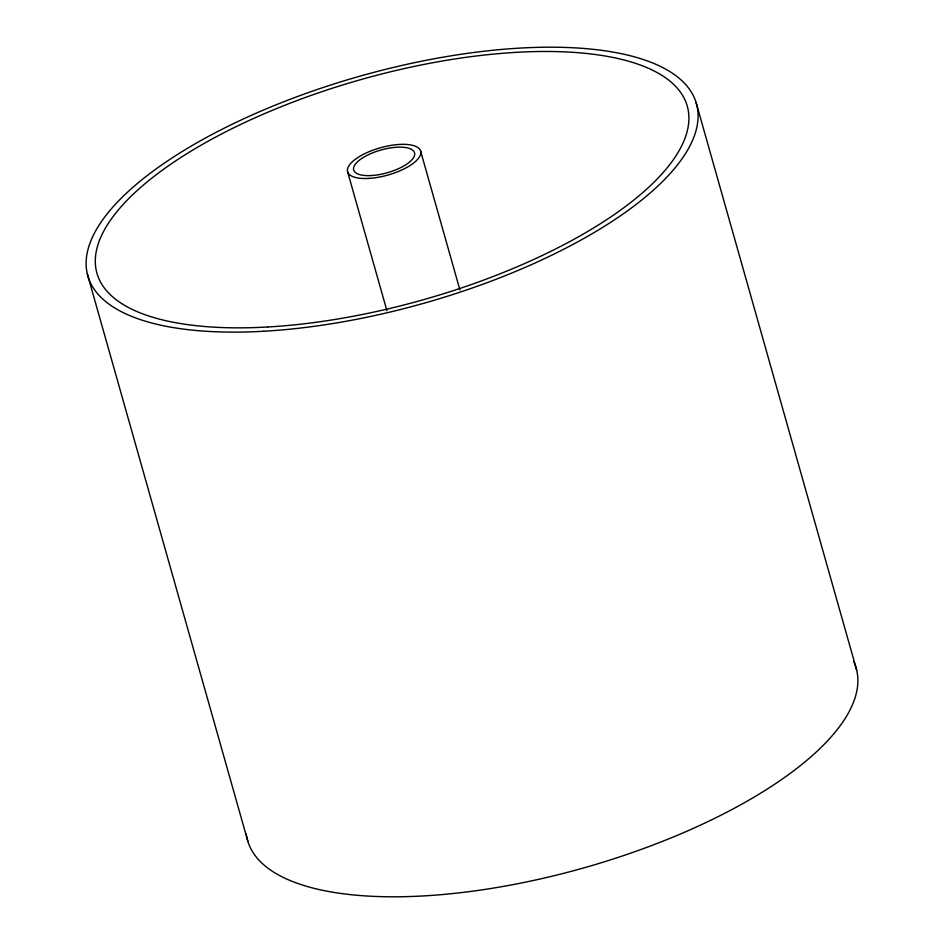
<?xml version="1.0" encoding="UTF-8"?>
<svg xmlns="http://www.w3.org/2000/svg" width="944" height="944" viewBox="0 0 944 944"><rect width="100%" height="100%" fill="white"/><g stroke="black" fill="none" stroke-linecap="round" stroke-linejoin="round"><path stroke-width="1.42" d="M696.047 102.365L856.621 669.886M420.576 150.922L459.929 289.973M347.557 171.596L386.91 310.659M87.379 274.114L247.953 841.635M853.671 661.484A316.24 117.953 -15.8 0 1 584.678 867.642A316.24 117.953 -15.8 0 1 246.266 833.906M263.718 331.25A316.24 117.953 -15.8 0 0 696.837 105.221A316.24 117.953 -15.8 0 0 215.763 132.514A316.24 117.953 -15.8 0 0 263.718 331.25M368.797 178.416A37.949 14.16 -15.8 0 0 420.682 151.264A37.949 14.16 -15.8 0 0 362.874 154.615A37.949 14.16 -15.8 0 0 368.797 178.416M267.565 327.002A306.753 114.413 -15.8 0 0 687.692 107.746A306.753 114.413 -15.8 0 0 221.049 134.237A306.753 114.413 -15.8 0 0 267.565 327.002M371.346 175.549A31.624 11.8 -15.8 0 0 414.569 152.916A31.624 11.8 -15.8 0 0 366.402 155.713A31.624 11.8 -15.8 0 0 371.346 175.549"/></g></svg>
